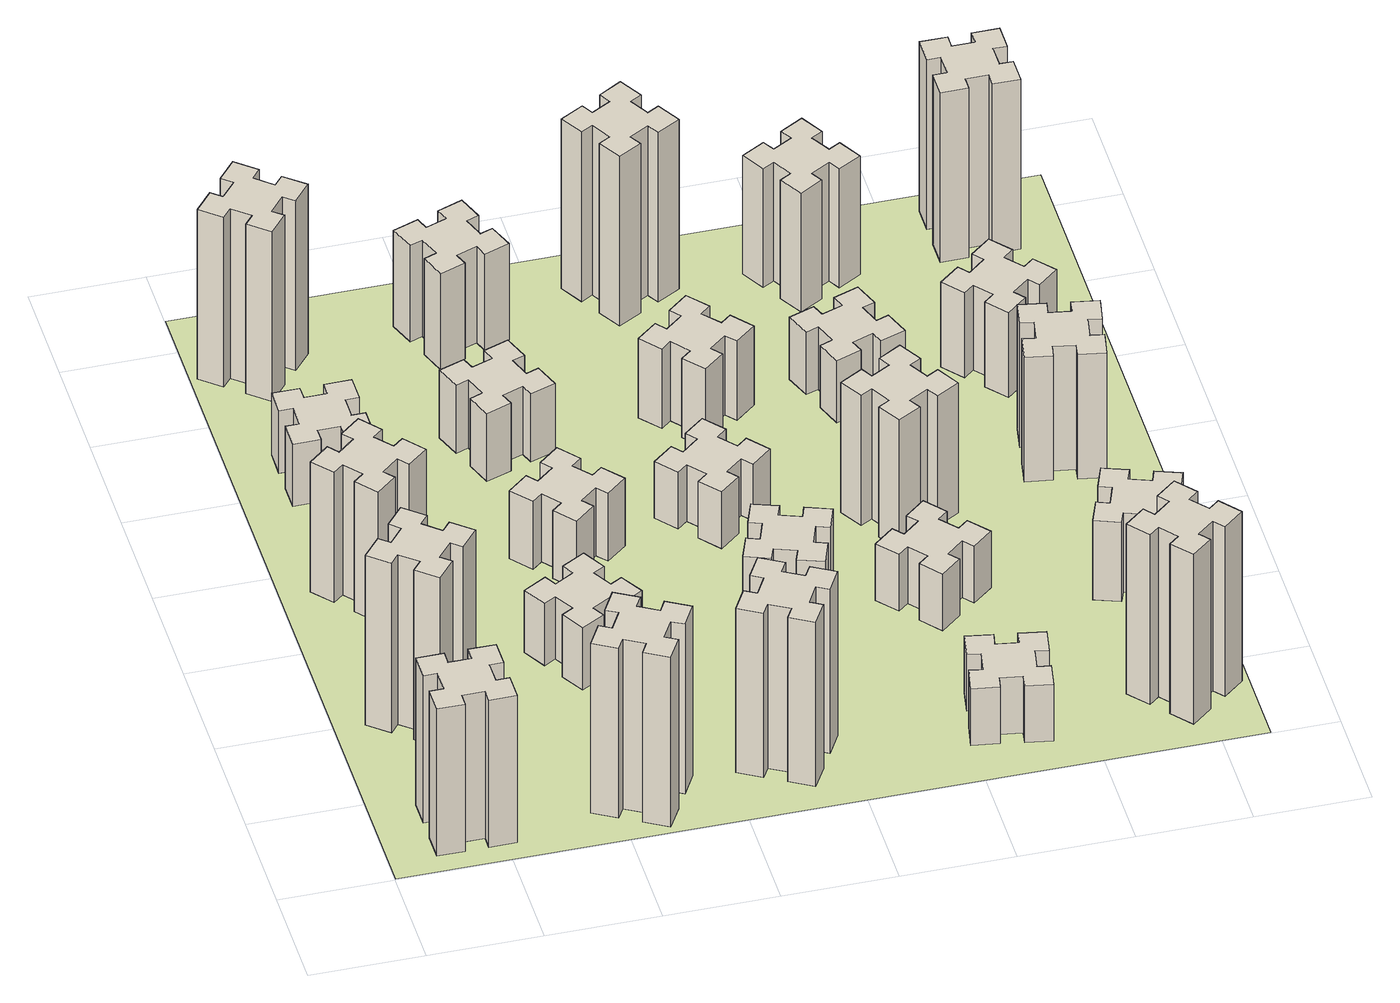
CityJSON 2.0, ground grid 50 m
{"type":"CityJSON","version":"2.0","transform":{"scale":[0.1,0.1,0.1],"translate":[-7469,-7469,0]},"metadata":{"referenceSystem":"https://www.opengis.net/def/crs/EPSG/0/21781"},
"CityObjects":{
"building1":{"type":"Building","attributes":{"class":"1000","function":"1000","usage":"1000","yearOfConstruction":2016,"roofType":"1000","measuredHeight":78,"storeysAboveGround":30,"storeysBelowGround":0},"geometry":[{"type":"Solid","lod":"1","boundaries":[[[[0,1,2,3,4,5,6,7,8,9,10,11,12,13,14,15,16,17,18,19]],[[17,16,20,21]],[[16,15,22,20]],[[15,14,23,22]],[[14,13,24,23]],[[13,12,25,24]],[[12,11,26,25]],[[11,10,27,26]],[[10,9,28,27]],[[9,8,29,28]],[[8,7,30,29]],[[7,6,31,30]],[[6,5,32,31]],[[5,4,33,32]],[[4,3,34,33]],[[3,2,35,34]],[[2,1,36,35]],[[1,0,37,36]],[[0,19,38,37]],[[19,18,39,38]],[[18,17,21,39]],[[24,25,26,27,28,29,30,31,32,33,34,35,36,37,38,39,21,20,22,23]]]]}]},
"building2":{"type":"Building","attributes":{"class":"1000","function":"1000","usage":"1000","yearOfConstruction":2016,"roofType":"1000","measuredHeight":90,"storeysAboveGround":30,"storeysBelowGround":0},"geometry":[{"type":"Solid","lod":"1","boundaries":[[[[40,41,42,43,44,45,46,47,48,49,50,51,52,53,54,55,56,57,58,59]],[[57,56,60,61]],[[56,55,62,60]],[[55,54,63,62]],[[54,53,64,63]],[[53,52,65,64]],[[52,51,66,65]],[[51,50,67,66]],[[50,49,68,67]],[[49,48,69,68]],[[48,47,70,69]],[[47,46,71,70]],[[46,45,72,71]],[[45,44,73,72]],[[44,43,74,73]],[[43,42,75,74]],[[42,41,76,75]],[[41,40,77,76]],[[40,59,78,77]],[[59,58,79,78]],[[58,57,61,79]],[[64,65,66,67,68,69,70,71,72,73,74,75,76,77,78,79,61,60,62,63]]]]}]},
"building3":{"type":"Building","attributes":{"class":"1000","function":"1000","usage":"1000","yearOfConstruction":2016,"roofType":"1000","measuredHeight":69,"storeysAboveGround":30,"storeysBelowGround":0},"geometry":[{"type":"Solid","lod":"1","boundaries":[[[[80,81,82,83,84,85,86,87,88,89,90,91,92,93,94,95,96,97,98,99]],[[97,96,100,101]],[[96,95,102,100]],[[95,94,103,102]],[[94,93,104,103]],[[93,92,105,104]],[[92,91,106,105]],[[91,90,107,106]],[[90,89,108,107]],[[89,88,109,108]],[[88,87,110,109]],[[87,86,111,110]],[[86,85,112,111]],[[85,84,113,112]],[[84,83,114,113]],[[83,82,115,114]],[[82,81,116,115]],[[81,80,117,116]],[[80,99,118,117]],[[99,98,119,118]],[[98,97,101,119]],[[104,105,106,107,108,109,110,111,112,113,114,115,116,117,118,119,101,100,102,103]]]]}]},
"building4":{"type":"Building","attributes":{"class":"1000","function":"1000","usage":"1000","yearOfConstruction":2016,"roofType":"1000","measuredHeight":33,"storeysAboveGround":30,"storeysBelowGround":0},"geometry":[{"type":"Solid","lod":"1","boundaries":[[[[120,121,122,123,124,125,126,127,128,129,130,131,132,133,134,135,136,137,138,139]],[[137,136,140,141]],[[136,135,142,140]],[[135,134,143,142]],[[134,133,144,143]],[[133,132,145,144]],[[132,131,146,145]],[[131,130,147,146]],[[130,129,148,147]],[[129,128,149,148]],[[128,127,150,149]],[[127,126,151,150]],[[126,125,152,151]],[[125,124,153,152]],[[124,123,154,153]],[[123,122,155,154]],[[122,121,156,155]],[[121,120,157,156]],[[120,139,158,157]],[[139,138,159,158]],[[138,137,141,159]],[[144,145,146,147,148,149,150,151,152,153,154,155,156,157,158,159,141,140,142,143]]]]}]},
"building5":{"type":"Building","attributes":{"class":"1000","function":"1000","usage":"1000","yearOfConstruction":2016,"roofType":"1000","measuredHeight":90,"storeysAboveGround":30,"storeysBelowGround":0},"geometry":[{"type":"Solid","lod":"1","boundaries":[[[[160,161,162,163,164,165,166,167,168,169,170,171,172,173,174,175,176,177,178,179]],[[177,176,180,181]],[[176,175,182,180]],[[175,174,183,182]],[[174,173,184,183]],[[173,172,185,184]],[[172,171,186,185]],[[171,170,187,186]],[[170,169,188,187]],[[169,168,189,188]],[[168,167,190,189]],[[167,166,191,190]],[[166,165,192,191]],[[165,164,193,192]],[[164,163,194,193]],[[163,162,195,194]],[[162,161,196,195]],[[161,160,197,196]],[[160,179,198,197]],[[179,178,199,198]],[[178,177,181,199]],[[184,185,186,187,188,189,190,191,192,193,194,195,196,197,198,199,181,180,182,183]]]]}]},
"building6":{"type":"Building","attributes":{"class":"1000","function":"1000","usage":"1000","yearOfConstruction":2016,"roofType":"1000","measuredHeight":90,"storeysAboveGround":30,"storeysBelowGround":0},"geometry":[{"type":"Solid","lod":"1","boundaries":[[[[200,201,202,203,204,205,206,207,208,209,210,211,212,213,214,215,216,217,218,219]],[[217,216,220,221]],[[216,215,222,220]],[[215,214,223,222]],[[214,213,224,223]],[[213,212,225,224]],[[212,211,226,225]],[[211,210,227,226]],[[210,209,228,227]],[[209,208,229,228]],[[208,207,230,229]],[[207,206,231,230]],[[206,205,232,231]],[[205,204,233,232]],[[204,203,234,233]],[[203,202,235,234]],[[202,201,236,235]],[[201,200,237,236]],[[200,219,238,237]],[[219,218,239,238]],[[218,217,221,239]],[[224,225,226,227,228,229,230,231,232,233,234,235,236,237,238,239,221,220,222,223]]]]}]},
"building7":{"type":"Building","attributes":{"class":"1000","function":"1000","usage":"1000","yearOfConstruction":2016,"roofType":"1000","measuredHeight":33,"storeysAboveGround":30,"storeysBelowGround":0},"geometry":[{"type":"Solid","lod":"1","boundaries":[[[[240,241,242,243,244,245,246,247,248,249,250,251,252,253,254,255,256,257,258,259]],[[257,256,260,261]],[[256,255,262,260]],[[255,254,263,262]],[[254,253,264,263]],[[253,252,265,264]],[[252,251,266,265]],[[251,250,267,266]],[[250,249,268,267]],[[249,248,269,268]],[[248,247,270,269]],[[247,246,271,270]],[[246,245,272,271]],[[245,244,273,272]],[[244,243,274,273]],[[243,242,275,274]],[[242,241,276,275]],[[241,240,277,276]],[[240,259,278,277]],[[259,258,279,278]],[[258,257,261,279]],[[264,265,266,267,268,269,270,271,272,273,274,275,276,277,278,279,261,260,262,263]]]]}]},
"building8":{"type":"Building","attributes":{"class":"1000","function":"1000","usage":"1000","yearOfConstruction":2016,"roofType":"1000","measuredHeight":36,"storeysAboveGround":30,"storeysBelowGround":0},"geometry":[{"type":"Solid","lod":"1","boundaries":[[[[280,281,282,283,284,285,286,287,288,289,290,291,292,293,294,295,296,297,298,299]],[[297,296,300,301]],[[296,295,302,300]],[[295,294,303,302]],[[294,293,304,303]],[[293,292,305,304]],[[292,291,306,305]],[[291,290,307,306]],[[290,289,308,307]],[[289,288,309,308]],[[288,287,310,309]],[[287,286,311,310]],[[286,285,312,311]],[[285,284,313,312]],[[284,283,314,313]],[[283,282,315,314]],[[282,281,316,315]],[[281,280,317,316]],[[280,299,318,317]],[[299,298,319,318]],[[298,297,301,319]],[[304,305,306,307,308,309,310,311,312,313,314,315,316,317,318,319,301,300,302,303]]]]}]},
"building9":{"type":"Building","attributes":{"class":"1000","function":"1000","usage":"1000","yearOfConstruction":2016,"roofType":"1000","measuredHeight":87,"storeysAboveGround":30,"storeysBelowGround":0},"geometry":[{"type":"Solid","lod":"1","boundaries":[[[[320,321,322,323,324,325,326,327,328,329,330,331,332,333,334,335,336,337,338,339]],[[337,336,340,341]],[[336,335,342,340]],[[335,334,343,342]],[[334,333,344,343]],[[333,332,345,344]],[[332,331,346,345]],[[331,330,347,346]],[[330,329,348,347]],[[329,328,349,348]],[[328,327,350,349]],[[327,326,351,350]],[[326,325,352,351]],[[325,324,353,352]],[[324,323,354,353]],[[323,322,355,354]],[[322,321,356,355]],[[321,320,357,356]],[[320,339,358,357]],[[339,338,359,358]],[[338,337,341,359]],[[344,345,346,347,348,349,350,351,352,353,354,355,356,357,358,359,341,340,342,343]]]]}]},
"building10":{"type":"Building","attributes":{"class":"1000","function":"1000","usage":"1000","yearOfConstruction":2016,"roofType":"1000","measuredHeight":36,"storeysAboveGround":30,"storeysBelowGround":0},"geometry":[{"type":"Solid","lod":"1","boundaries":[[[[360,361,362,363,364,365,366,367,368,369,370,371,372,373,374,375,376,377,378,379]],[[377,376,380,381]],[[376,375,382,380]],[[375,374,383,382]],[[374,373,384,383]],[[373,372,385,384]],[[372,371,386,385]],[[371,370,387,386]],[[370,369,388,387]],[[369,368,389,388]],[[368,367,390,389]],[[367,366,391,390]],[[366,365,392,391]],[[365,364,393,392]],[[364,363,394,393]],[[363,362,395,394]],[[362,361,396,395]],[[361,360,397,396]],[[360,379,398,397]],[[379,378,399,398]],[[378,377,381,399]],[[384,385,386,387,388,389,390,391,392,393,394,395,396,397,398,399,381,380,382,383]]]]}]},
"building11":{"type":"Building","attributes":{"class":"1000","function":"1000","usage":"1000","yearOfConstruction":2016,"roofType":"1000","measuredHeight":51,"storeysAboveGround":30,"storeysBelowGround":0},"geometry":[{"type":"Solid","lod":"1","boundaries":[[[[400,401,402,403,404,405,406,407,408,409,410,411,412,413,414,415,416,417,418,419]],[[417,416,420,421]],[[416,415,422,420]],[[415,414,423,422]],[[414,413,424,423]],[[413,412,425,424]],[[412,411,426,425]],[[411,410,427,426]],[[410,409,428,427]],[[409,408,429,428]],[[408,407,430,429]],[[407,406,431,430]],[[406,405,432,431]],[[405,404,433,432]],[[404,403,434,433]],[[403,402,435,434]],[[402,401,436,435]],[[401,400,437,436]],[[400,419,438,437]],[[419,418,439,438]],[[418,417,421,439]],[[424,425,426,427,428,429,430,431,432,433,434,435,436,437,438,439,421,420,422,423]]]]}]},
"building12":{"type":"Building","attributes":{"class":"1000","function":"1000","usage":"1000","yearOfConstruction":2016,"roofType":"1000","measuredHeight":54,"storeysAboveGround":30,"storeysBelowGround":0},"geometry":[{"type":"Solid","lod":"1","boundaries":[[[[440,441,442,443,444,445,446,447,448,449,450,451,452,453,454,455,456,457,458,459]],[[457,456,460,461]],[[456,455,462,460]],[[455,454,463,462]],[[454,453,464,463]],[[453,452,465,464]],[[452,451,466,465]],[[451,450,467,466]],[[450,449,468,467]],[[449,448,469,468]],[[448,447,470,469]],[[447,446,471,470]],[[446,445,472,471]],[[445,444,473,472]],[[444,443,474,473]],[[443,442,475,474]],[[442,441,476,475]],[[441,440,477,476]],[[440,459,478,477]],[[459,458,479,478]],[[458,457,461,479]],[[464,465,466,467,468,469,470,471,472,473,474,475,476,477,478,479,461,460,462,463]]]]}]},
"building13":{"type":"Building","attributes":{"class":"1000","function":"1000","usage":"1000","yearOfConstruction":2016,"roofType":"1000","measuredHeight":30,"storeysAboveGround":30,"storeysBelowGround":0},"geometry":[{"type":"Solid","lod":"1","boundaries":[[[[480,481,482,483,484,485,486,487,488,489,490,491,492,493,494,495,496,497,498,499]],[[497,496,500,501]],[[496,495,502,500]],[[495,494,503,502]],[[494,493,504,503]],[[493,492,505,504]],[[492,491,506,505]],[[491,490,507,506]],[[490,489,508,507]],[[489,488,509,508]],[[488,487,510,509]],[[487,486,511,510]],[[486,485,512,511]],[[485,484,513,512]],[[484,483,514,513]],[[483,482,515,514]],[[482,481,516,515]],[[481,480,517,516]],[[480,499,518,517]],[[499,498,519,518]],[[498,497,501,519]],[[504,505,506,507,508,509,510,511,512,513,514,515,516,517,518,519,501,500,502,503]]]]}]},
"building14":{"type":"Building","attributes":{"class":"1000","function":"1000","usage":"1000","yearOfConstruction":2016,"roofType":"1000","measuredHeight":42,"storeysAboveGround":30,"storeysBelowGround":0},"geometry":[{"type":"Solid","lod":"1","boundaries":[[[[520,521,522,523,524,525,526,527,528,529,530,531,532,533,534,535,536,537,538,539]],[[537,536,540,541]],[[536,535,542,540]],[[535,534,543,542]],[[534,533,544,543]],[[533,532,545,544]],[[532,531,546,545]],[[531,530,547,546]],[[530,529,548,547]],[[529,528,549,548]],[[528,527,550,549]],[[527,526,551,550]],[[526,525,552,551]],[[525,524,553,552]],[[524,523,554,553]],[[523,522,555,554]],[[522,521,556,555]],[[521,520,557,556]],[[520,539,558,557]],[[539,538,559,558]],[[538,537,541,559]],[[544,545,546,547,548,549,550,551,552,553,554,555,556,557,558,559,541,540,542,543]]]]}]},
"building15":{"type":"Building","attributes":{"class":"1000","function":"1000","usage":"1000","yearOfConstruction":2016,"roofType":"1000","measuredHeight":30,"storeysAboveGround":30,"storeysBelowGround":0},"geometry":[{"type":"Solid","lod":"1","boundaries":[[[[560,561,562,563,564,565,566,567,568,569,570,571,572,573,574,575,576,577,578,579]],[[577,576,580,581]],[[576,575,582,580]],[[575,574,583,582]],[[574,573,584,583]],[[573,572,585,584]],[[572,571,586,585]],[[571,570,587,586]],[[570,569,588,587]],[[569,568,589,588]],[[568,567,590,589]],[[567,566,591,590]],[[566,565,592,591]],[[565,564,593,592]],[[564,563,594,593]],[[563,562,595,594]],[[562,561,596,595]],[[561,560,597,596]],[[560,579,598,597]],[[579,578,599,598]],[[578,577,581,599]],[[584,585,586,587,588,589,590,591,592,593,594,595,596,597,598,599,581,580,582,583]]]]}]},
"building16":{"type":"Building","attributes":{"class":"1000","function":"1000","usage":"1000","yearOfConstruction":2016,"roofType":"1000","measuredHeight":90,"storeysAboveGround":30,"storeysBelowGround":0},"geometry":[{"type":"Solid","lod":"1","boundaries":[[[[600,601,602,603,604,605,606,607,608,609,610,611,612,613,614,615,616,617,618,619]],[[617,616,620,621]],[[616,615,622,620]],[[615,614,623,622]],[[614,613,624,623]],[[613,612,625,624]],[[612,611,626,625]],[[611,610,627,626]],[[610,609,628,627]],[[609,608,629,628]],[[608,607,630,629]],[[607,606,631,630]],[[606,605,632,631]],[[605,604,633,632]],[[604,603,634,633]],[[603,602,635,634]],[[602,601,636,635]],[[601,600,637,636]],[[600,619,638,637]],[[619,618,639,638]],[[618,617,621,639]],[[624,625,626,627,628,629,630,631,632,633,634,635,636,637,638,639,621,620,622,623]]]]}]},
"building17":{"type":"Building","attributes":{"class":"1000","function":"1000","usage":"1000","yearOfConstruction":2016,"roofType":"1000","measuredHeight":30,"storeysAboveGround":30,"storeysBelowGround":0},"geometry":[{"type":"Solid","lod":"1","boundaries":[[[[640,641,642,643,644,645,646,647,648,649,650,651,652,653,654,655,656,657,658,659]],[[657,656,660,661]],[[656,655,662,660]],[[655,654,663,662]],[[654,653,664,663]],[[653,652,665,664]],[[652,651,666,665]],[[651,650,667,666]],[[650,649,668,667]],[[649,648,669,668]],[[648,647,670,669]],[[647,646,671,670]],[[646,645,672,671]],[[645,644,673,672]],[[644,643,674,673]],[[643,642,675,674]],[[642,641,676,675]],[[641,640,677,676]],[[640,659,678,677]],[[659,658,679,678]],[[658,657,661,679]],[[664,665,666,667,668,669,670,671,672,673,674,675,676,677,678,679,661,660,662,663]]]]}]},
"building18":{"type":"Building","attributes":{"class":"1000","function":"1000","usage":"1000","yearOfConstruction":2016,"roofType":"1000","measuredHeight":69,"storeysAboveGround":30,"storeysBelowGround":0},"geometry":[{"type":"Solid","lod":"1","boundaries":[[[[680,681,682,683,684,685,686,687,688,689,690,691,692,693,694,695,696,697,698,699]],[[697,696,700,701]],[[696,695,702,700]],[[695,694,703,702]],[[694,693,704,703]],[[693,692,705,704]],[[692,691,706,705]],[[691,690,707,706]],[[690,689,708,707]],[[689,688,709,708]],[[688,687,710,709]],[[687,686,711,710]],[[686,685,712,711]],[[685,684,713,712]],[[684,683,714,713]],[[683,682,715,714]],[[682,681,716,715]],[[681,680,717,716]],[[680,699,718,717]],[[699,698,719,718]],[[698,697,701,719]],[[704,705,706,707,708,709,710,711,712,713,714,715,716,717,718,719,701,700,702,703]]]]}]},
"building19":{"type":"Building","attributes":{"class":"1000","function":"1000","usage":"1000","yearOfConstruction":2016,"roofType":"1000","measuredHeight":33,"storeysAboveGround":30,"storeysBelowGround":0},"geometry":[{"type":"Solid","lod":"1","boundaries":[[[[720,721,722,723,724,725,726,727,728,729,730,731,732,733,734,735,736,737,738,739]],[[737,736,740,741]],[[736,735,742,740]],[[735,734,743,742]],[[734,733,744,743]],[[733,732,745,744]],[[732,731,746,745]],[[731,730,747,746]],[[730,729,748,747]],[[729,728,749,748]],[[728,727,750,749]],[[727,726,751,750]],[[726,725,752,751]],[[725,724,753,752]],[[724,723,754,753]],[[723,722,755,754]],[[722,721,756,755]],[[721,720,757,756]],[[720,739,758,757]],[[739,738,759,758]],[[738,737,741,759]],[[744,745,746,747,748,749,750,751,752,753,754,755,756,757,758,759,741,740,742,743]]]]}]},
"building20":{"type":"Building","attributes":{"class":"1000","function":"1000","usage":"1000","yearOfConstruction":2016,"roofType":"1000","measuredHeight":90,"storeysAboveGround":30,"storeysBelowGround":0},"geometry":[{"type":"Solid","lod":"1","boundaries":[[[[760,761,762,763,764,765,766,767,768,769,770,771,772,773,774,775,776,777,778,779]],[[777,776,780,781]],[[776,775,782,780]],[[775,774,783,782]],[[774,773,784,783]],[[773,772,785,784]],[[772,771,786,785]],[[771,770,787,786]],[[770,769,788,787]],[[769,768,789,788]],[[768,767,790,789]],[[767,766,791,790]],[[766,765,792,791]],[[765,764,793,792]],[[764,763,794,793]],[[763,762,795,794]],[[762,761,796,795]],[[761,760,797,796]],[[760,779,798,797]],[[779,778,799,798]],[[778,777,781,799]],[[784,785,786,787,788,789,790,791,792,793,794,795,796,797,798,799,781,780,782,783]]]]}]},
"building21":{"type":"Building","attributes":{"class":"1000","function":"1000","usage":"1000","yearOfConstruction":2016,"roofType":"1000","measuredHeight":63,"storeysAboveGround":30,"storeysBelowGround":0},"geometry":[{"type":"Solid","lod":"1","boundaries":[[[[800,801,802,803,804,805,806,807,808,809,810,811,812,813,814,815,816,817,818,819]],[[817,816,820,821]],[[816,815,822,820]],[[815,814,823,822]],[[814,813,824,823]],[[813,812,825,824]],[[812,811,826,825]],[[811,810,827,826]],[[810,809,828,827]],[[809,808,829,828]],[[808,807,830,829]],[[807,806,831,830]],[[806,805,832,831]],[[805,804,833,832]],[[804,803,834,833]],[[803,802,835,834]],[[802,801,836,835]],[[801,800,837,836]],[[800,819,838,837]],[[819,818,839,838]],[[818,817,821,839]],[[824,825,826,827,828,829,830,831,832,833,834,835,836,837,838,839,821,820,822,823]]]]}]},
"building22":{"type":"Building","attributes":{"class":"1000","function":"1000","usage":"1000","yearOfConstruction":2016,"roofType":"1000","measuredHeight":42,"storeysAboveGround":30,"storeysBelowGround":0},"geometry":[{"type":"Solid","lod":"1","boundaries":[[[[840,841,842,843,844,845,846,847,848,849,850,851,852,853,854,855,856,857,858,859]],[[857,856,860,861]],[[856,855,862,860]],[[855,854,863,862]],[[854,853,864,863]],[[853,852,865,864]],[[852,851,866,865]],[[851,850,867,866]],[[850,849,868,867]],[[849,848,869,868]],[[848,847,870,869]],[[847,846,871,870]],[[846,845,872,871]],[[845,844,873,872]],[[844,843,874,873]],[[843,842,875,874]],[[842,841,876,875]],[[841,840,877,876]],[[840,859,878,877]],[[859,858,879,878]],[[858,857,861,879]],[[864,865,866,867,868,869,870,871,872,873,874,875,876,877,878,879,861,860,862,863]]]]}]},
"building23":{"type":"Building","attributes":{"class":"1000","function":"1000","usage":"1000","yearOfConstruction":2016,"roofType":"1000","measuredHeight":66,"storeysAboveGround":30,"storeysBelowGround":0},"geometry":[{"type":"Solid","lod":"1","boundaries":[[[[880,881,882,883,884,885,886,887,888,889,890,891,892,893,894,895,896,897,898,899]],[[897,896,900,901]],[[896,895,902,900]],[[895,894,903,902]],[[894,893,904,903]],[[893,892,905,904]],[[892,891,906,905]],[[891,890,907,906]],[[890,889,908,907]],[[889,888,909,908]],[[888,887,910,909]],[[887,886,911,910]],[[886,885,912,911]],[[885,884,913,912]],[[884,883,914,913]],[[883,882,915,914]],[[882,881,916,915]],[[881,880,917,916]],[[880,899,918,917]],[[899,898,919,918]],[[898,897,901,919]],[[904,905,906,907,908,909,910,911,912,913,914,915,916,917,918,919,901,900,902,903]]]]}]},
"building24":{"type":"Building","attributes":{"class":"1000","function":"1000","usage":"1000","yearOfConstruction":2016,"roofType":"1000","measuredHeight":45,"storeysAboveGround":30,"storeysBelowGround":0},"geometry":[{"type":"Solid","lod":"1","boundaries":[[[[920,921,922,923,924,925,926,927,928,929,930,931,932,933,934,935,936,937,938,939]],[[937,936,940,941]],[[936,935,942,940]],[[935,934,943,942]],[[934,933,944,943]],[[933,932,945,944]],[[932,931,946,945]],[[931,930,947,946]],[[930,929,948,947]],[[929,928,949,948]],[[928,927,950,949]],[[927,926,951,950]],[[926,925,952,951]],[[925,924,953,952]],[[924,923,954,953]],[[923,922,955,954]],[[922,921,956,955]],[[921,920,957,956]],[[920,939,958,957]],[[939,938,959,958]],[[938,937,941,959]],[[944,945,946,947,948,949,950,951,952,953,954,955,956,957,958,959,941,940,942,943]]]]}]},
"building25":{"type":"Building","attributes":{"class":"1000","function":"1000","usage":"1000","yearOfConstruction":2016,"roofType":"1000","measuredHeight":90,"storeysAboveGround":30,"storeysBelowGround":0},"geometry":[{"type":"Solid","lod":"1","boundaries":[[[[960,961,962,963,964,965,966,967,968,969,970,971,972,973,974,975,976,977,978,979]],[[977,976,980,981]],[[976,975,982,980]],[[975,974,983,982]],[[974,973,984,983]],[[973,972,985,984]],[[972,971,986,985]],[[971,970,987,986]],[[970,969,988,987]],[[969,968,989,988]],[[968,967,990,989]],[[967,966,991,990]],[[966,965,992,991]],[[965,964,993,992]],[[964,963,994,993]],[[963,962,995,994]],[[962,961,996,995]],[[961,960,997,996]],[[960,979,998,997]],[[979,978,999,998]],[[978,977,981,999]],[[984,985,986,987,988,989,990,991,992,993,994,995,996,997,998,999,981,980,982,983]]]]}]},
"landuse1":{"type":"LandUse","attributes":{"name":"plot1","function":"1010"},"geometry":[{"type":"MultiSurface","lod":"1","boundaries":[[[1000,1001,1002,1003]]]}]}
},
"vertices":[
[265,325,0],[265,225,0],[205,225,0],[205,105,0],[325,105,0],[325,165,0],[425,165,0],[425,105,0],[545,105,0],[545,225,0],[485,225,0],[485,325,0],[545,325,0],[545,445,0],[425,445,0],[425,385,0],[325,385,0],[325,445,0],[205,445,0],[205,325,0],[325,385,780],[325,445,780],[425,385,780],[425,445,780],[545,445,780],[545,325,780],[485,325,780],[485,225,780],[545,225,780],[545,105,780],[425,105,780],[425,165,780],[325,165,780],[325,105,780],[205,105,780],[205,225,780],[265,225,780],[265,325,780],[205,325,780],[205,445,780],
[484,1067,0],[408,1132,0],[446,1178,0],[354,1255,0],[277,1163,0],[323,1124,0],[259,1048,0],[213,1086,0],[136,994,0],[228,917,0],[266,963,0],[343,899,0],[304,853,0],[396,776,0],[473,868,0],[427,906,0],[492,983,0],[538,944,0],[615,1036,0],[523,1113,0],[492,983,900],[538,944,900],[427,906,900],[473,868,900],[396,776,900],[304,853,900],[343,899,900],[266,963,900],[228,917,900],[136,994,900],[213,1086,900],[259,1048,900],[323,1124,900],[277,1163,900],[354,1255,900],[446,1178,900],[408,1132,900],[484,1067,900],[523,1113,900],[615,1036,900],
[492,1888,0],[427,1964,0],[473,2003,0],[396,2095,0],[304,2018,0],[343,1972,0],[266,1907,0],[228,1953,0],[136,1876,0],[213,1784,0],[259,1823,0],[323,1746,0],[277,1708,0],[354,1616,0],[446,1693,0],[408,1739,0],[484,1803,0],[523,1757,0],[615,1834,0],[538,1926,0],[484,1803,690],[523,1757,690],[408,1739,690],[446,1693,690],[354,1616,690],[277,1708,690],[323,1746,690],[259,1823,690],[213,1784,690],[136,1876,690],[228,1953,690],[266,1907,690],[343,1972,690],[304,2018,690],[396,2095,690],[473,2003,690],[427,1964,690],[492,1888,690],[538,1926,690],[615,1834,690],
[485,2545,0],[485,2645,0],[545,2645,0],[545,2765,0],[425,2765,0],[425,2705,0],[325,2705,0],[325,2765,0],[205,2765,0],[205,2645,0],[265,2645,0],[265,2545,0],[205,2545,0],[205,2425,0],[325,2425,0],[325,2485,0],[425,2485,0],[425,2425,0],[545,2425,0],[545,2545,0],[425,2485,330],[425,2425,330],[325,2485,330],[325,2425,330],[205,2425,330],[205,2545,330],[265,2545,330],[265,2645,330],[205,2645,330],[205,2765,330],[325,2765,330],[325,2705,330],[425,2705,330],[425,2765,330],[545,2765,330],[545,2645,330],[485,2645,330],[485,2545,330],[545,2545,330],[545,2425,330],
[1214,346,0],[1127,396,0],[1157,448,0],[1053,508,0],[993,404,0],[1045,374,0],[995,287,0],[943,317,0],[883,213,0],[987,153,0],[1017,205,0],[1104,155,0],[1074,103,0],[1178,43,0],[1238,147,0],[1186,177,0],[1236,264,0],[1288,234,0],[1348,338,0],[1244,398,0],[1236,264,900],[1288,234,900],[1186,177,900],[1238,147,900],[1178,43,900],[1074,103,900],[1104,155,900],[1017,205,900],[987,153,900],[883,213,900],[943,317,900],[995,287,900],[1045,374,900],[993,404,900],[1053,508,900],[1157,448,900],[1127,396,900],[1214,346,900],[1244,398,900],[1348,338,900],
[384,3387,0],[308,3452,0],[346,3498,0],[254,3575,0],[177,3483,0],[223,3444,0],[159,3368,0],[113,3406,0],[36,3314,0],[128,3237,0],[166,3283,0],[243,3219,0],[204,3173,0],[296,3096,0],[373,3188,0],[327,3226,0],[392,3303,0],[438,3264,0],[515,3356,0],[423,3433,0],[392,3303,900],[438,3264,900],[327,3226,900],[373,3188,900],[296,3096,900],[204,3173,900],[243,3219,900],[166,3283,900],[128,3237,900],[36,3314,900],[113,3406,900],[159,3368,900],[223,3444,900],[177,3483,900],[254,3575,900],[346,3498,900],[308,3452,900],[384,3387,900],[423,3433,900],[515,3356,900],
[1236,1227,0],[1186,1314,0],[1238,1344,0],[1178,1448,0],[1074,1388,0],[1104,1336,0],[1017,1286,0],[987,1338,0],[883,1278,0],[943,1174,0],[995,1204,0],[1045,1117,0],[993,1087,0],[1053,983,0],[1157,1043,0],[1127,1095,0],[1214,1145,0],[1244,1093,0],[1348,1153,0],[1288,1257,0],[1214,1145,330],[1244,1093,330],[1127,1095,330],[1157,1043,330],[1053,983,330],[993,1087,330],[1045,1117,330],[995,1204,330],[943,1174,330],[883,1278,330],[987,1338,330],[1017,1286,330],[1104,1336,330],[1074,1388,330],[1178,1448,330],[1238,1344,330],[1186,1314,330],[1236,1227,330],[1288,1257,330],[1348,1153,330],
[1183,1972,0],[1106,1907,0],[1068,1953,0],[976,1876,0],[1053,1784,0],[1099,1823,0],[1163,1746,0],[1117,1708,0],[1194,1616,0],[1286,1693,0],[1248,1739,0],[1324,1803,0],[1363,1757,0],[1455,1834,0],[1378,1926,0],[1332,1888,0],[1267,1964,0],[1313,2003,0],[1236,2095,0],[1144,2018,0],[1267,1964,360],[1313,2003,360],[1332,1888,360],[1378,1926,360],[1455,1834,360],[1363,1757,360],[1324,1803,360],[1248,1739,360],[1286,1693,360],[1194,1616,360],[1117,1708,360],[1163,1746,360],[1099,1823,360],[1053,1784,360],[976,1876,360],[1068,1953,360],[1106,1907,360],[1183,1972,360],[1144,2018,360],[1236,2095,360],
[1657,305,0],[1744,255,0],[1714,203,0],[1818,143,0],[1878,247,0],[1826,277,0],[1876,364,0],[1928,334,0],[1988,438,0],[1884,498,0],[1854,446,0],[1767,496,0],[1797,548,0],[1693,608,0],[1633,504,0],[1685,474,0],[1635,387,0],[1583,417,0],[1523,313,0],[1627,253,0],[1635,387,870],[1583,417,870],[1685,474,870],[1633,504,870],[1693,608,870],[1797,548,870],[1767,496,870],[1854,446,870],[1884,498,870],[1988,438,870],[1928,334,870],[1876,364,870],[1826,277,870],[1878,247,870],[1818,143,870],[1714,203,870],[1744,255,870],[1657,305,870],[1627,253,870],[1523,313,870],
[1106,2475,0],[1200,2509,0],[1220,2453,0],[1333,2494,0],[1292,2607,0],[1236,2586,0],[1202,2680,0],[1258,2700,0],[1217,2813,0],[1104,2772,0],[1125,2716,0],[1031,2682,0],[1010,2738,0],[897,2697,0],[939,2584,0],[995,2605,0],[1029,2511,0],[973,2490,0],[1014,2377,0],[1127,2419,0],[1029,2511,360],[973,2490,360],[995,2605,360],[939,2584,360],[897,2697,360],[1010,2738,360],[1031,2682,360],[1125,2716,360],[1104,2772,360],[1217,2813,360],[1258,2700,360],[1202,2680,360],[1236,2586,360],[1292,2607,360],[1333,2494,360],[1220,2453,360],[1200,2509,360],[1106,2475,360],[1127,2419,360],[1014,2377,360],
[1125,3456,0],[1031,3422,0],[1010,3478,0],[897,3437,0],[939,3324,0],[995,3345,0],[1029,3251,0],[973,3230,0],[1014,3117,0],[1127,3159,0],[1106,3215,0],[1200,3249,0],[1220,3193,0],[1333,3234,0],[1292,3347,0],[1236,3326,0],[1202,3420,0],[1258,3440,0],[1217,3553,0],[1104,3512,0],[1202,3420,510],[1258,3440,510],[1236,3326,510],[1292,3347,510],[1333,3234,510],[1220,3193,510],[1200,3249,510],[1106,3215,510],[1127,3159,510],[1014,3117,510],[973,3230,510],[1029,3251,510],[995,3345,510],[939,3324,510],[897,3437,510],[1010,3478,510],[1031,3422,510],[1125,3456,510],[1104,3512,510],[1217,3553,510],
[1869,1200,0],[1835,1106,0],[1779,1127,0],[1737,1014,0],[1850,973,0],[1871,1029,0],[1965,995,0],[1944,939,0],[2057,897,0],[2098,1010,0],[2042,1031,0],[2076,1125,0],[2132,1104,0],[2173,1217,0],[2060,1258,0],[2040,1202,0],[1946,1236,0],[1967,1292,0],[1854,1333,0],[1813,1220,0],[1946,1236,540],[1967,1292,540],[2040,1202,540],[2060,1258,540],[2173,1217,540],[2132,1104,540],[2076,1125,540],[2042,1031,540],[2098,1010,540],[2057,897,540],[1944,939,540],[1965,995,540],[1871,1029,540],[1850,973,540],[1737,1014,540],[1779,1127,540],[1835,1106,540],[1869,1200,540],[1813,1220,540],[1854,1333,540],
[1972,1988,0],[1907,2064,0],[1953,2103,0],[1876,2195,0],[1784,2118,0],[1823,2072,0],[1746,2007,0],[1708,2053,0],[1616,1976,0],[1693,1884,0],[1739,1923,0],[1803,1846,0],[1757,1808,0],[1834,1716,0],[1926,1793,0],[1888,1839,0],[1964,1903,0],[2003,1857,0],[2095,1934,0],[2018,2026,0],[1964,1903,300],[2003,1857,300],[1888,1839,300],[1926,1793,300],[1834,1716,300],[1757,1808,300],[1803,1846,300],[1739,1923,300],[1693,1884,300],[1616,1976,300],[1708,2053,300],[1746,2007,300],[1823,2072,300],[1784,2118,300],[1876,2195,300],[1953,2103,300],[1907,2064,300],[1972,1988,300],[2018,2026,300],[2095,1934,300],
[1839,2563,0],[1903,2486,0],[1857,2448,0],[1934,2356,0],[2026,2433,0],[1988,2479,0],[2064,2543,0],[2103,2497,0],[2195,2574,0],[2118,2666,0],[2072,2628,0],[2007,2704,0],[2053,2743,0],[1976,2835,0],[1884,2758,0],[1923,2712,0],[1846,2647,0],[1808,2693,0],[1716,2616,0],[1793,2524,0],[1846,2647,420],[1808,2693,420],[1923,2712,420],[1884,2758,420],[1976,2835,420],[2053,2743,420],[2007,2704,420],[2072,2628,420],[2118,2666,420],[2195,2574,420],[2103,2497,420],[2064,2543,420],[1988,2479,420],[2026,2433,420],[1934,2356,420],[1857,2448,420],[1903,2486,420],[1839,2563,420],[1793,2524,420],[1716,2616,420],
[2596,444,0],[2578,345,0],[2519,356,0],[2498,237,0],[2617,217,0],[2627,276,0],[2725,258,0],[2715,199,0],[2833,178,0],[2854,297,0],[2795,307,0],[2812,405,0],[2871,395,0],[2892,513,0],[2774,534,0],[2764,475,0],[2665,492,0],[2676,551,0],[2557,572,0],[2537,454,0],[2665,492,300],[2676,551,300],[2764,475,300],[2774,534,300],[2892,513,300],[2871,395,300],[2812,405,300],[2795,307,300],[2854,297,300],[2833,178,300],[2715,199,300],[2725,258,300],[2627,276,300],[2617,217,300],[2498,237,300],[2519,356,300],[2578,345,300],[2596,444,300],[2537,454,300],[2557,572,300],
[1844,3556,0],[1757,3506,0],[1727,3558,0],[1623,3498,0],[1683,3394,0],[1735,3424,0],[1785,3337,0],[1733,3307,0],[1793,3203,0],[1897,3263,0],[1867,3315,0],[1954,3365,0],[1984,3313,0],[2088,3373,0],[2028,3477,0],[1976,3447,0],[1926,3534,0],[1978,3564,0],[1918,3668,0],[1814,3608,0],[1926,3534,900],[1978,3564,900],[1976,3447,900],[2028,3477,900],[2088,3373,900],[1984,3313,900],[1954,3365,900],[1867,3315,900],[1897,3263,900],[1793,3203,900],[1733,3307,900],[1785,3337,900],[1735,3424,900],[1683,3394,900],[1623,3498,900],[1727,3558,900],[1757,3506,900],[1844,3556,900],[1814,3608,900],[1918,3668,900],
[2628,1099,0],[2704,1163,0],[2743,1117,0],[2835,1194,0],[2758,1286,0],[2712,1248,0],[2647,1324,0],[2693,1363,0],[2616,1455,0],[2524,1378,0],[2563,1332,0],[2486,1267,0],[2448,1313,0],[2356,1236,0],[2433,1144,0],[2479,1183,0],[2543,1106,0],[2497,1068,0],[2574,976,0],[2666,1053,0],[2543,1106,300],[2497,1068,300],[2479,1183,300],[2433,1144,300],[2356,1236,300],[2448,1313,300],[2486,1267,300],[2563,1332,300],[2524,1378,300],[2616,1455,300],[2693,1363,300],[2647,1324,300],[2712,1248,300],[2758,1286,300],[2835,1194,300],[2743,1117,300],[2704,1163,300],[2628,1099,300],[2666,1053,300],[2574,976,300],
[2475,1744,0],[2525,1657,0],[2473,1627,0],[2533,1523,0],[2637,1583,0],[2607,1635,0],[2694,1685,0],[2724,1633,0],[2828,1693,0],[2768,1797,0],[2716,1767,0],[2666,1854,0],[2718,1884,0],[2658,1988,0],[2554,1928,0],[2584,1876,0],[2497,1826,0],[2467,1878,0],[2363,1818,0],[2423,1714,0],[2497,1826,690],[2467,1878,690],[2584,1876,690],[2554,1928,690],[2658,1988,690],[2718,1884,690],[2666,1854,690],[2716,1767,690],[2768,1797,690],[2828,1693,690],[2724,1633,690],[2694,1685,690],[2607,1635,690],[2637,1583,690],[2533,1523,690],[2473,1627,690],[2525,1657,690],[2475,1744,690],[2423,1714,690],[2363,1818,690],
[2586,2475,0],[2680,2509,0],[2700,2453,0],[2813,2494,0],[2772,2607,0],[2716,2586,0],[2682,2680,0],[2738,2700,0],[2697,2813,0],[2584,2772,0],[2605,2716,0],[2511,2682,0],[2490,2738,0],[2377,2697,0],[2419,2584,0],[2475,2605,0],[2509,2511,0],[2453,2490,0],[2494,2377,0],[2607,2419,0],[2509,2511,330],[2453,2490,330],[2475,2605,330],[2419,2584,330],[2377,2697,330],[2490,2738,330],[2511,2682,330],[2605,2716,330],[2584,2772,330],[2697,2813,330],[2738,2700,330],[2682,2680,330],[2716,2586,330],[2772,2607,330],[2813,2494,330],[2700,2453,330],[2680,2509,330],[2586,2475,330],[2607,2419,330],[2494,2377,330],
[3468,259,0],[3544,323,0],[3583,277,0],[3675,354,0],[3598,446,0],[3552,408,0],[3487,484,0],[3533,523,0],[3456,615,0],[3364,538,0],[3403,492,0],[3326,427,0],[3288,473,0],[3196,396,0],[3273,304,0],[3319,343,0],[3383,266,0],[3337,228,0],[3414,136,0],[3506,213,0],[3383,266,900],[3337,228,900],[3319,343,900],[3273,304,900],[3196,396,900],[3288,473,900],[3326,427,900],[3403,492,900],[3364,538,900],[3456,615,900],[3533,523,900],[3487,484,900],[3552,408,900],[3598,446,900],[3675,354,900],[3583,277,900],[3544,323,900],[3468,259,900],[3506,213,900],[3414,136,900],
[2716,3347,0],[2666,3434,0],[2718,3464,0],[2658,3568,0],[2554,3508,0],[2584,3456,0],[2497,3406,0],[2467,3458,0],[2363,3398,0],[2423,3294,0],[2475,3324,0],[2525,3237,0],[2473,3207,0],[2533,3103,0],[2637,3163,0],[2607,3215,0],[2694,3265,0],[2724,3213,0],[2828,3273,0],[2768,3377,0],[2694,3265,630],[2724,3213,630],[2607,3215,630],[2637,3163,630],[2533,3103,630],[2473,3207,630],[2525,3237,630],[2475,3324,630],[2423,3294,630],[2363,3398,630],[2467,3458,630],[2497,3406,630],[2584,3456,630],[2554,3508,630],[2658,3568,630],[2718,3464,630],[2666,3434,630],[2716,3347,630],[2768,3377,630],[2828,3273,630],
[3351,1029,0],[3445,995,0],[3424,939,0],[3537,897,0],[3578,1010,0],[3522,1031,0],[3556,1125,0],[3612,1104,0],[3653,1217,0],[3540,1258,0],[3520,1202,0],[3426,1236,0],[3447,1292,0],[3334,1333,0],[3293,1220,0],[3349,1200,0],[3315,1106,0],[3259,1127,0],[3217,1014,0],[3330,973,0],[3315,1106,420],[3259,1127,420],[3349,1200,420],[3293,1220,420],[3334,1333,420],[3447,1292,420],[3426,1236,420],[3520,1202,420],[3540,1258,420],[3653,1217,420],[3612,1104,420],[3556,1125,420],[3522,1031,420],[3578,1010,420],[3537,897,420],[3424,939,420],[3445,995,420],[3351,1029,420],[3330,973,420],[3217,1014,420],
[3267,1856,0],[3365,1838,0],[3355,1779,0],[3473,1758,0],[3494,1877,0],[3435,1887,0],[3452,1985,0],[3511,1975,0],[3532,2093,0],[3414,2114,0],[3404,2055,0],[3305,2072,0],[3316,2131,0],[3197,2152,0],[3177,2034,0],[3236,2024,0],[3218,1925,0],[3159,1936,0],[3138,1817,0],[3257,1797,0],[3218,1925,660],[3159,1936,660],[3236,2024,660],[3177,2034,660],[3197,2152,660],[3316,2131,660],[3305,2072,660],[3404,2055,660],[3414,2114,660],[3532,2093,660],[3511,1975,660],[3452,1985,660],[3435,1887,660],[3494,1877,660],[3473,1758,660],[3355,1779,660],[3365,1838,660],[3267,1856,660],[3257,1797,660],[3138,1817,660],
[3119,2563,0],[3183,2486,0],[3137,2448,0],[3214,2356,0],[3306,2433,0],[3268,2479,0],[3344,2543,0],[3383,2497,0],[3475,2574,0],[3398,2666,0],[3352,2628,0],[3287,2704,0],[3333,2743,0],[3256,2835,0],[3164,2758,0],[3203,2712,0],[3126,2647,0],[3088,2693,0],[2996,2616,0],[3073,2524,0],[3126,2647,450],[3088,2693,450],[3203,2712,450],[3164,2758,450],[3256,2835,450],[3333,2743,450],[3287,2704,450],[3352,2628,450],[3398,2666,450],[3475,2574,450],[3383,2497,450],[3344,2543,450],[3268,2479,450],[3306,2433,450],[3214,2356,450],[3137,2448,450],[3183,2486,450],[3119,2563,450],[3073,2524,450],[2996,2616,450],
[3285,3325,0],[3385,3325,0],[3385,3265,0],[3505,3265,0],[3505,3385,0],[3445,3385,0],[3445,3485,0],[3505,3485,0],[3505,3605,0],[3385,3605,0],[3385,3545,0],[3285,3545,0],[3285,3605,0],[3165,3605,0],[3165,3485,0],[3225,3485,0],[3225,3385,0],[3165,3385,0],[3165,3265,0],[3285,3265,0],[3225,3385,900],[3165,3385,900],[3225,3485,900],[3165,3485,900],[3165,3605,900],[3285,3605,900],[3285,3545,900],[3385,3545,900],[3385,3605,900],[3505,3605,900],[3505,3485,900],[3445,3485,900],[3445,3385,900],[3505,3385,900],[3505,3265,900],[3385,3265,900],[3385,3325,900],[3285,3325,900],[3285,3265,900],[3165,3265,900],
[5,3705,0],[3705,3705,0],[3705,5,0],[5,5,0]
]}
